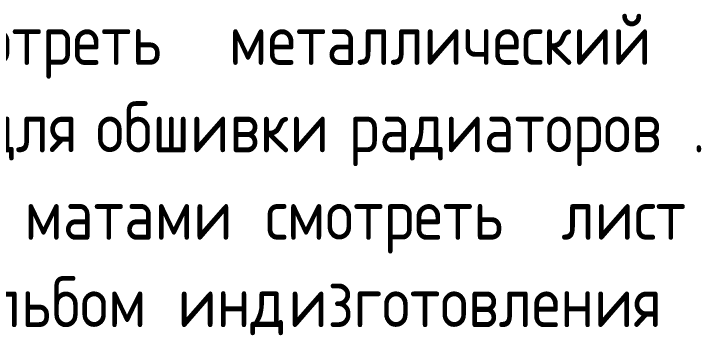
# Model space of a CAD drawing. Header units: millimetres. Extents: x -6228 to 201956, y -8553 to 30426.
# Drawn here: x 162509 to 166571, y 28529 to 30426 of the extents above; entities that cross this region are included whole.
import ezdxf

# ---------------------------------------------------------------- set-up
doc = ezdxf.new("R2010")
doc.units = ezdxf.units.MM
doc.layers.add('G-ANNO-TEXT', color=7, linetype='Continuous', lineweight=9)
doc.styles.add('GOST Common_2', font='GOST_Common.ttf', dxfattribs={"width": 0.9, "height": 300})

msp = doc.modelspace()

# ---------------------------------------------------------------- texts
at = {"layer": 'G-ANNO-TEXT', "char_height": 300, "attachment_point": 1, "style": 'GOST Common_2'}
for s, insert, width in [('Предусмотреть', (161048.2, 30424.4), 3196.328), ('\\fGOST Common|b0|i0|c204|p34|;\\W.9; ', (163685.4, 30424.4), 115.443), ('металлический', (163780.6, 30424.4), 3131.391), ('\\fGOST Common|b0|i0|c204|p34|;\\W.9; ', (166364.3, 30424.4), 115.443), ('\\fGOST Common|b0|i0|c204|p34|;\\W.9; ', (162899.6, 29908.5), 115.443), ('обшивки', (162994.8, 29908.5), 1695.569), ('\\fGOST Common|b0|i0|c204|p34|;\\W.9; ', (164393.8, 29908.5), 115.443), ('для', (162316.2, 29908.5), 707.088), ('радиаторов', (164489.1, 29908.5), 2460.379), ('. ', (166519.1, 29908.5), 216.456), ('\\fGOST Common|b0|i0|c204|p34|;\\W.9; ', (163899.7, 29392.5), 115.443), ('\\fGOST Common|b0|i0|c204|p34|;\\W.9; ', (165649.9, 29392.5), 115.443), ('\\fGOST Common|b0|i0|c204|p34|;\\W.9; ', (166548.9, 29392.5), 115.443), ('матами', (162572.2, 29392.5), 1608.987), ('смотреть', (163995, 29392.5), 2005.822), ('лист', (165745.2, 29392.5), 974.05), ('альбом', (162173.3, 28876.6), 1464.683), ('\\fGOST Common|b0|i0|c204|p34|;\\W.9; ', (163381.8, 28876.6), 115.443), ('изготовления', (164131.9, 28876.6), 2849.999), ('инд', (163477, 28876.6), 692.658), ('\\fGOST Common|b0|i0|c204|p34|;\\W.9;.', (164048.5, 28876.6), 101.013)]:
    msp.add_mtext(s, dxfattribs=dict(at, insert=insert, width=width))

doc.saveas('drawing.dxf')
